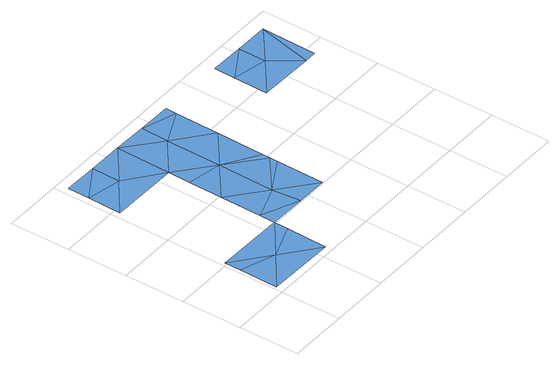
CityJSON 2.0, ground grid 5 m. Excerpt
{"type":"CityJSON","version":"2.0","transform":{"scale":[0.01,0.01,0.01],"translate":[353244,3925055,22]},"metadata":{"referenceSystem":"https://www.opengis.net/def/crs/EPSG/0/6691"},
"CityObjects":{
"waterbody1":{"type":"WaterBody","attributes":{"name":"3","class":"1140","function":"1","WaterBodyRiverFloodingRiskAttribute.description":"6","WaterBodyRiverFloodingRiskAttribute.rankOrg":"1","WaterBodyRiverFloodingRiskAttribute.adminType":"2","WaterBodyRiverFloodingRiskAttribute.scale":"L2"},"geometry":[{"type":"MultiSurface","lod":"1","boundaries":[[[0,1,2]],[[3,0,4]],[[3,1,0]],[[5,4,0]],[[5,0,6]],[[2,6,0]]]}]},
"waterbody2":{"type":"WaterBody","attributes":{"name":"3","class":"1140","function":"1","WaterBodyRiverFloodingRiskAttribute.description":"6","WaterBodyRiverFloodingRiskAttribute.rankOrg":"1","WaterBodyRiverFloodingRiskAttribute.adminType":"2","WaterBodyRiverFloodingRiskAttribute.scale":"L2"},"geometry":[{"type":"MultiSurface","lod":"1","boundaries":[[[7,8,9]],[[10,11,12]],[[13,14,12]],[[13,15,14]],[[16,13,12]],[[17,8,18]],[[8,17,19]],[[20,11,21]],[[19,15,13]],[[8,19,13]],[[7,4,22]],[[23,16,20]],[[21,24,20]],[[24,21,25]],[[24,23,20]],[[16,26,13]],[[8,22,18]],[[8,7,22]],[[27,28,10]],[[9,8,13]],[[12,27,10]],[[9,13,26]],[[27,12,14]],[[16,12,11]],[[20,16,11]]]}]},
"waterbody3":{"type":"WaterBody","attributes":{"name":"3","class":"1140","function":"1","WaterBodyRiverFloodingRiskAttribute.description":"6","WaterBodyRiverFloodingRiskAttribute.rankOrg":"1","WaterBodyRiverFloodingRiskAttribute.adminType":"2","WaterBodyRiverFloodingRiskAttribute.scale":"L2"},"geometry":[{"type":"MultiSurface","lod":"1","boundaries":[[[29,30,31]],[[32,33,34]],[[35,36,32]],[[36,35,31]],[[33,32,36]],[[33,36,30]],[[31,30,36]]]}]}
},
"vertices":[
[319,293,91],[35,389,91],[30,70,91],[37,525,91],[609,515,94],[607,398,93],[602,61,91],
[611,643,95],[894,744,96],[617,981,96],[913,1897,97],[632,1902,97],[909,1670,96],[902,1210,96],[1187,1438,96],[1180,1037,96],[624,1447,95],[1178,904,96],[1172,506,96],[1179,972,96],[342,1679,91],[346,1907,95],[922,510,95],[53,1456,91],[57,1732,95],[60,1911,97],[621,1267,95],[1193,1803,98],[1194,1893,98],
[2321,1419,96],[2329,1874,98],[2226,1421,96],[1763,1709,97],[2047,1879,97],[1766,1883,98],[1759,1429,96],[2044,1651,96]
]}
